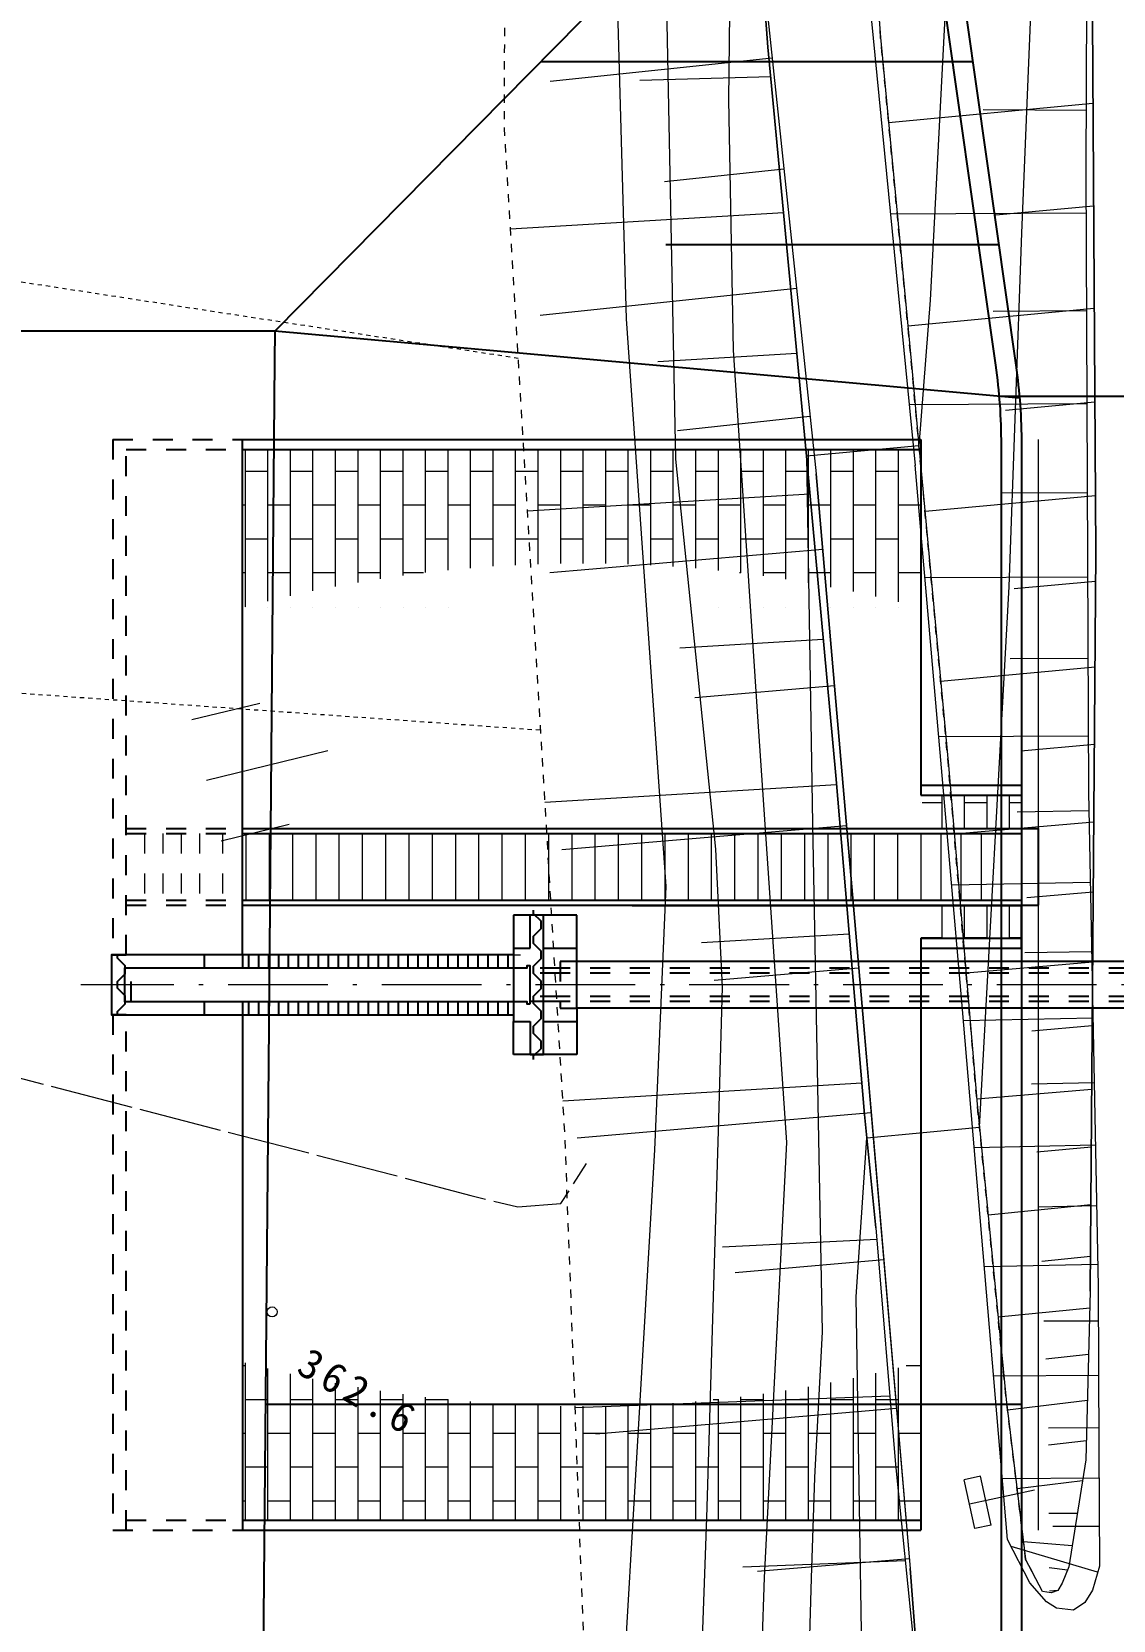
# Model space of a CAD drawing. Header units: millimetres. Extents: x -2078669 to -1085629, y -5987148 to 310365.
# Drawn here: x -1737709 to -1705179, y -5834061 to -5786292 of the extents above; entities that cross this region are included whole.
import ezdxf

# ---------------------------------------------------------------- set-up
doc = ezdxf.new("R2010")
doc.units = ezdxf.units.MM
doc.header["$LTSCALE"] = 500
for name, pattern in [('561019', [1, 0.5, -0.5]), ('56301', [0.5, 0.25, -0.25]), ('57103', [5.5, 5, -0.5]), ('SXF_一点短鎖線', [9.25, 6, -1.5, 0.25, -1.5]), ('SXF_跳び破線', [12, 6, -6])]:
    doc.linetypes.add(name, pattern=pattern)
doc.layers.get('Defpoints').update_dxf_attribs({"color": 153})
for name, color, linetype, lineweight in [('D-BGD', 7, 'Continuous', 13), ('D-BMK', 2, 'SXF_一点短鎖線', 13), ('D-BYP-STR1', 2, 'Continuous', 13), ('D-BYP-STR2', 6, 'Continuous', 25), ('D-BYP-STR3', 3, 'Continuous', 25), ('D-BYP-STR4', 6, 'Continuous', 25), ('D-BYP-STRA', 1, 'Continuous', 25), ('D-STR-TXT', 7, 'Continuous', 13), ('●予備設計_LP横断', 7, 'Continuous', 13)]:
    doc.layers.add(name, color=color, linetype=linetype, lineweight=lineweight)
doc.styles.add('MS ゴシック', font='MS Gothic.ttf')

# ---------------------------------------------------------------- blocks, each defined once
blk = doc.blocks.new('M2242')
at = {"layer": '●予備設計_LP横断', "linetype": 'Continuous', "lineweight": 15}
for p, q in [((1.501, 0.748), (1.501, -0.752)), ((1.501, 0.748), (2.001, 0.748)), ((2.001, 0.748), (2.001, -0.752)), ((0, 0), (2, 0)), ((1.501, -0.752), (2.001, -0.752))]:
    blk.add_line(p, q, dxfattribs=at)
blk = doc.blocks.new('M7312')
at = {"layer": '●予備設計_LP横断', "linetype": 'Continuous', "lineweight": 20}
blk.add_circle((0, -0.001), 0.15, dxfattribs=at)

msp = doc.modelspace()

# ---------------------------------------------------------------- hatches: boundary and pattern name
at = {"layer": 'D-BYP-STR1'}
h = msp.add_hatch(dxfattribs=at)
h.set_pattern_fill('AR-BRSTD', color=256, scale=10, angle=90)
h.set_pattern_definition([(90, (-2391765.8, -5084251.1), (-677.418, 4e-14), []), (180, (-2391765.8, -5084251.1), (-677.418, -1016), [677.418, -677.418])])
edge = h.paths.add_edge_path()
edge.add_line((-1731369, -5798852.7), (-1731369, -5803604.6))
edge.add_arc((-1721168.9, -5842167.6), 39889.2, 75.18429, 104.81571, ccw=False)
edge.add_line((-1710968.8, -5803604.6), (-1710968.8, -5798852.7))
edge.add_line((-1710968.8, -5798852.7), (-1731369, -5798852.7))
h = msp.add_hatch(dxfattribs=at)
h.set_pattern_fill('AR-BRSTD', color=256, scale=10, angle=269.99978)
h.set_pattern_definition([(269.9998, (-1769265, -5884650.26), (677.418, -0.0027), []), (359.9998, (-1769265, -5884650.3), (677.422, 1015.997), [677.418, -677.418])])
edge = h.paths.add_edge_path()
edge.add_line((-1707938.9, -5809252.7), (-1710968.8, -5809252.7))
edge.add_arc((-1713164.6, -5809752.7), 2252, -12.82787, 12.82787, ccw=False)
edge.add_line((-1710968.8, -5810252.7), (-1707938.9, -5810252.7))
edge.add_line((-1707938.9, -5810252.7), (-1707938.9, -5809252.7))
edge = h.paths.add_edge_path()
edge.add_line((-1707938.9, -5812552.7), (-1710968.8, -5812552.7))
edge.add_arc((-1711981.1, -5813052.7), 1129, -26.28666, 26.28666, ccw=False)
edge.add_line((-1710968.8, -5813552.7), (-1707938.9, -5813552.7))
edge.add_line((-1707938.9, -5813552.7), (-1707938.9, -5812552.7))
h = msp.add_hatch(dxfattribs=at)
h.set_pattern_fill('AR-BRSTD', color=256, scale=10, angle=90)
h.set_pattern_definition([(90, (-2391765.8, -5085751.1), (-677.418, 4e-14), []), (180, (-2391765.8, -5085751.1), (-677.418, -1016), [677.418, -677.418])])
edge = h.paths.add_edge_path()
edge.add_line((-1731369, -5831052.7), (-1731369, -5826300.9))
edge.add_arc((-1721168.9, -5787737.9), 39889.2, 255.18429, 284.81571)
edge.add_line((-1710968.8, -5826300.9), (-1710968.8, -5831052.7))
edge.add_line((-1710968.8, -5831052.7), (-1731369, -5831052.7))

# ---------------------------------------------------------------- linework, layer by layer
at = {"layer": 'D-BGD', "linetype": 'Continuous'}
for p, q in [((-1715439.3, -5787083.5), (-1722119.1, -5787788.4)), ((-1715480.5, -5787645.8), (-1719420.7, -5787761.9)), ((-1705790.8, -5788446), (-1711935.2, -5789026.7)), ((-1705998, -5788658), (-1709092.6, -5788644)), ((-1715086.8, -5790423.5), (-1718674.9, -5790806.3)), ((-1715094.6, -5791732.3), (-1723307.5, -5792226)), ((-1705998.4, -5791749), (-1711872.8, -5791775)), ((-1705770.4, -5791531.8), (-1708708.2, -5791809.5)), ((-1714704, -5794011.5), (-1722416.1, -5794826.6)), ((-1705750, -5794617.6), (-1711356.7, -5795147.5)), ((-1705989.8, -5794683.7), (-1708790.5, -5794700.1)), ((-1714695.1, -5795963.7), (-1718876, -5796215.1)), ((-1705973.4, -5797484.4), (-1711305.7, -5797510.6)), ((-1705731.4, -5797433.4), (-1708415, -5797683.8)), ((-1714300.8, -5797865.1), (-1718280.9, -5798287.8)), ((-1714304, -5800195.8), (-1722797.8, -5800706.4)), ((-1705712.7, -5800249.2), (-1710840.5, -5800721)), ((-1705962.8, -5800155), (-1708516.7, -5800163.3)), ((-1713919, -5801856.3), (-1722122, -5802562.2)), ((-1705958.1, -5802695.2), (-1710837.7, -5802716.3)), ((-1705708.1, -5802823.9), (-1708162.9, -5803048.6)), ((-1713901.6, -5804567), (-1718218.5, -5804826.5)), ((-1705943.2, -5805137.5), (-1708277.6, -5805145.2)), ((-1705727.6, -5805398.5), (-1710370.8, -5805825.8)), ((-1713566.1, -5805957.8), (-1717766.8, -5806322.9)), ((-1732893.6, -5806974.1), (-1730853.4, -5806479)), ((-1705935.6, -5807471.9), (-1710425.7, -5807497.6)), ((-1705745.3, -5807729.9), (-1707956, -5807926)), ((-1732451.6, -5808795.7), (-1728807.4, -5807910)), ((-1713501, -5808938.4), (-1722271.2, -5809465.5)), ((-1732009.2, -5810618.7), (-1729968.5, -5810122.6)), ((-1705763, -5810061.2), (-1709962.5, -5810418.6)), ((-1705914, -5809721.9), (-1708071.1, -5809762.3)), ((-1713205.9, -5810167.2), (-1721768.7, -5810897.1)), ((-1705868.6, -5811870.3), (-1710035.2, -5811955.2)), ((-1705779, -5812168.5), (-1707781.8, -5812338.9)), ((-1713119.4, -5813424.3), (-1717560.3, -5813691.2)), ((-1705795, -5814275.7), (-1709606.6, -5814600.1)), ((-1705833, -5813955.4), (-1707837.5, -5813991.3)), ((-1712841, -5814448.6), (-1717185.7, -5814823.3)), ((-1705797.2, -5815959.9), (-1709680.9, -5816034.4)), ((-1705809.6, -5816188.4), (-1707627.4, -5816343.1)), ((-1712737.7, -5817910.2), (-1721731.1, -5818450.8)), ((-1705824.1, -5818101), (-1709283.6, -5818395.4)), ((-1705748.8, -5817902.4), (-1707636.7, -5817936.1)), ((-1712457.7, -5818798.2), (-1721304.5, -5819560.8)), ((-1705718.8, -5819776.7), (-1709352, -5819856.7)), ((-1705837.3, -5819837), (-1707475.6, -5819986.4)), ((-1705850.5, -5821572.9), (-1708944, -5821876.4)), ((-1705681.3, -5821597.6), (-1707443.9, -5821634.1)), ((-1712293.6, -5822613.7), (-1716934.5, -5822839.4)), ((-1712083.2, -5823223.5), (-1716549.4, -5823609.1)), ((-1705644.9, -5823360.3), (-1709053.5, -5823431)), ((-1705862.3, -5823127.1), (-1707330.1, -5823270.5)), ((-1705883.4, -5824681.1), (-1708642.4, -5824951.7)), ((-1705631.8, -5825063.3), (-1707271.6, -5825066.6)), ((-1705919.1, -5826066.8), (-1707210.3, -5826207.9)), ((-1705628.6, -5826703), (-1708774.1, -5826717.4)), ((-1711903.3, -5827322.1), (-1721365.7, -5827674.6)), ((-1711697.6, -5827689.8), (-1720738.1, -5828468)), ((-1705954.8, -5827452.4), (-1708360.6, -5827746.2)), ((-1705621.4, -5828275.8), (-1707127.2, -5828286.9)), ((-1705986, -5828663.8), (-1707122.3, -5828793.5)), ((-1705615.4, -5829790.3), (-1708510.4, -5829810.2)), ((-1706101.7, -5829867.4), (-1708072.1, -5830108)), ((-1706259.1, -5830847.4), (-1707120.4, -5830848.3)), ((-1705596.7, -5831242.8), (-1706994.6, -5831246.7)), ((-1705649.9, -5832619.5), (-1708247.6, -5831841.3)), ((-1706416.5, -5831827.3), (-1707877.2, -5831704.3)), ((-1711435.2, -5832278), (-1716324.8, -5832461.6)), ((-1711311, -5832214.3), (-1715880.2, -5832598.4)), ((-1706559.4, -5832557.8), (-1707103.8, -5832481.2))]:
    msp.add_line(p, q, dxfattribs=at)
at = {"layer": 'D-BGD', "linetype": 'Continuous', "flags": 128}
for points, elevation in [([(-1736912.5, -5701229.8), (-1736888.5, -5707229.9), (-1729315.1, -5708909.5), (-1718425.8, -5710473.2), (-1716147.7, -5710816.1), (-1714752, -5711004.8), (-1713715.9, -5711429.6), (-1712987.7, -5712358), (-1712589.8, -5715201.5), (-1712295.2, -5729943.4), (-1711851.7, -5748543.7), (-1712034.8, -5768954.6), (-1713189.7, -5773225.1), (-1716577.1, -5773523.7), (-1716756.2, -5788339.3), (-1716608.8, -5795862.5), (-1715868, -5807034.9), (-1715007.5, -5819692.5), (-1715678, -5832780.3), (-1715820.4, -5836902.8)], 365000), ([(-1709760.9, -5770195.9), (-1710146.6, -5783901.9), (-1710683.8, -5794363.9), (-1711022.8, -5798740.1), (-1714409.3, -5799053.1), (-1714228.5, -5810096.1), (-1713933.1, -5825386.3), (-1714165.3, -5829767.4), (-1714267.9, -5832797.3), (-1714361, -5836250.2), (-1714367.2, -5842507.5), (-1714518.7, -5845817.3), (-1714487.4, -5852191.9), (-1714014.2, -5854996.8), (-1713448, -5856546.1), (-1712937.6, -5857405.8), (-1712512.7, -5858621.2), (-1709775.3, -5859848.7), (-1709767.9, -5867816.2)], 366000), ([(-1707667.6, -5866863.2), (-1707813.3, -5855426.1), (-1710560, -5854218.7), (-1711967.9, -5847558), (-1712636.9, -5841339.4), (-1712916.3, -5824339.8), (-1712588.7, -5819549.9), (-1709203.3, -5819232.8), (-1708305.2, -5802975.9), (-1707924.3, -5792350.3), (-1707411.7, -5779637.6), (-1707487.7, -5771540.6)], 367000), ([(-1720158.3, -5840275.6), (-1719270.2, -5825077.5), (-1718969.6, -5819913.4), (-1718624, -5811991.9), (-1719818.3, -5794926.5), (-1720132.7, -5783855.1)], 363000), ([(-1718045.5, -5848868.6), (-1717399.6, -5830985.6), (-1717051.7, -5819347.9), (-1716933.1, -5815026.1), (-1717128.5, -5810871), (-1718331, -5799149.5), (-1718643, -5783504.9)], 364000)]:
    msp.add_lwpolyline(points, dxfattribs=dict(at, elevation=elevation))
at = {"layer": 'D-BGD', "linetype": '561019', "flags": 128}
for points in [[(-1706848.2, -5833167.1), (-1707307.4, -5833199.6), (-1707814.1, -5832220.9), (-1708399.6, -5827426.3), (-1709203.3, -5819232.8), (-1709271.2, -5818542.2), (-1710137.9, -5808357.4), (-1711022.8, -5798740.1), (-1711239, -5796393.2), (-1712177.4, -5786463.6), (-1713096.2, -5774198.2), (-1713189.7, -5773225.1), (-1713582.2, -5769156.3), (-1714010, -5765170.9), (-1714084.6, -5764474), (-1715938.1, -5755975.9), (-1716360.9, -5754038.5), (-1716077.5, -5745238.1), (-1715079.1, -5714304.7), (-1715457.3, -5713196.9), (-1726872, -5713121.3), (-1742046.7, -5710827.9), (-1743518.8, -5710605.7), (-1755522.1, -5707875.8), (-1755515, -5707793.3), (-1755470, -5707287.5)], [(-1716651.2, -5864604.8), (-1717308.6, -5864586.7), (-1717721, -5864575.8), (-1719728.5, -5848020), (-1720455.2, -5843258.4), (-1720889.8, -5840414.6), (-1721327.9, -5828689.5), (-1721673.9, -5819402.8), (-1723489.9, -5789192), (-1723446.7, -5771504.7), (-1724069.5, -5764947), (-1726134.6, -5759303.1), (-1727823.4, -5755609.1), (-1730428.3, -5752642.2), (-1730085.6, -5752186.4), (-1728840.6, -5750528.2), (-1728825.6, -5750508.1)]]:
    msp.add_lwpolyline(points, dxfattribs=at)
at = {"layer": 'D-BGD', "linetype": 'Continuous', "flags": 128}
for points in [[(-1755470, -5707287.5), (-1746954.4, -5707199.5), (-1744388.6, -5707172.6), (-1736888.5, -5707229.9), (-1727584.3, -5707301.1), (-1719982.1, -5707359.4), (-1716955.4, -5707279.1), (-1710653.5, -5707111.3), (-1709997.2, -5707426.3), (-1709472.1, -5707911.5), (-1708699.5, -5709123.8), (-1707921.2, -5710677.3), (-1707396.6, -5712704.4), (-1707063.9, -5716345.6), (-1706410.7, -5730652.2), (-1706147.8, -5745360.8), (-1705974.5, -5764780.5), (-1705807.7, -5785885), (-1705701.5, -5801955.7), (-1705870.2, -5824169.6), (-1706000.8, -5829238.9), (-1706516.8, -5832452.2), (-1706714.1, -5832942), (-1706848.2, -5833167.1)], [(-1705870.2, -5824169.6), (-1705701.5, -5801955.7), (-1705807.7, -5785885), (-1705974.5, -5764780.5), (-1706147.8, -5745360.8), (-1706410.7, -5730652.2)], [(-1728825.6, -5750508.1), (-1725766.7, -5753056.5), (-1723255.6, -5756082.4), (-1720866.3, -5759593.1), (-1720855.7, -5759610.7), (-1719003.9, -5762842.5), (-1718141.7, -5765165.1), (-1717445.4, -5767497.4), (-1716979.3, -5769429.7), (-1716867.6, -5770505.5), (-1716577.1, -5773523.7), (-1716483.6, -5774488.7), (-1715565.1, -5786750.6), (-1714624.7, -5796708.9), (-1714409.3, -5799053.1), (-1713524.9, -5808657.4), (-1712657.5, -5818852.9), (-1712588.7, -5819549.9), (-1712322.6, -5822263.5), (-1711733, -5829376.6), (-1711172.9, -5834833.6)], [(-1713582.2, -5769156.3), (-1713189.7, -5773225.1), (-1713096.2, -5774198.2), (-1712177.4, -5786463.6), (-1711239, -5796393.2), (-1711022.8, -5798740.1), (-1710137.9, -5808357.4), (-1709271.2, -5818542.2), (-1709203.3, -5819232.8), (-1708399.6, -5827426.3), (-1707814.1, -5832220.9)], [(-1712322.6, -5822263.5), (-1712588.7, -5819549.9), (-1712657.5, -5818852.9), (-1713524.9, -5808657.4), (-1714409.3, -5799053.1), (-1714624.7, -5796708.9), (-1715565.1, -5786750.6), (-1716483.6, -5774488.7), (-1716577.1, -5773523.7), (-1716867.6, -5770505.5)], [(-1712322.6, -5822263.5), (-1711733, -5829376.6), (-1711172.9, -5834833.6), (-1710915, -5839345.2), (-1710752, -5841642.1), (-1710603.4, -5844126.6)], [(-1705870.2, -5824169.6), (-1706000.8, -5829238.9), (-1706516.8, -5832452.2), (-1706714.1, -5832942), (-1706848.2, -5833167.1), (-1707046.8, -5833231.7), (-1707307.4, -5833199.6), (-1707814.1, -5832220.9)]]:
    msp.add_lwpolyline(points, dxfattribs=at)
at = {"layer": 'D-BGD', "linetype": '56301', "flags": 128}
for points in [[(-1723073.8, -5796115.3), (-1754915.9, -5791229.9), (-1777559.6, -5788897.2), (-1791882.7, -5787422), (-1796195.5, -5774874.6), (-1784274, -5775134.2), (-1785182.3, -5766043.3), (-1786946.3, -5748395.6), (-1786931.5, -5739368.1), (-1796557, -5734203.2), (-1803737.3, -5731426.5), (-1808116.8, -5729732.7)], [(-1821891.1, -5810924.7), (-1816666.7, -5811537.9), (-1806772.3, -5812398.2), (-1783144.3, -5813092.6), (-1787221.4, -5801317.4), (-1743169.9, -5805817), (-1740285.2, -5806021.8), (-1722401.6, -5807288.6)]]:
    msp.add_lwpolyline(points, dxfattribs=at)
at = {"layer": 'D-BGD', "linetype": 'Continuous', "extrusion": (0.995578, 0.086824, 0.035859), "elevation": -2196935.7}
msp.add_lwpolyline([(-5661778, 446616), (-5645045.1, 446015.7), (-5628736.6, 445505.3)], dxfattribs=at)
at = {"layer": 'D-BGD', "linetype": 'Continuous', "extrusion": (0.879845, 0.091136, 0.466441), "elevation": -1863135.8}
msp.add_lwpolyline([(-5624580, 1397953.1), (-5608471.7, 1397308.7), (-5592167.8, 1396732.1)], dxfattribs=at)
at = {"layer": 'D-BGD', "linetype": '57103', "elevation": 362500, "flags": 128}
msp.add_lwpolyline([(-1836918.7, -5904858.4), (-1834042.7, -5902402.8), (-1830576.3, -5899466.7), (-1825995, -5896892.3), (-1822383.6, -5895692.4), (-1820576, -5893948.3), (-1820064.6, -5892950.3), (-1819388.3, -5891464.8), (-1818712.4, -5889470.3), (-1818442.4, -5886450.1), (-1818259.8, -5879506.4), (-1818622.6, -5877470.8), (-1819147.9, -5875856.3), (-1819770.1, -5872835.3), (-1820756.6, -5869374.3), (-1823053.4, -5865744.9), (-1825980, -5859755.7), (-1829601.2, -5855721.5), (-1833355, -5851085), (-1834910.5, -5849446.9), (-1835841.4, -5848267), (-1836445.1, -5847061.9), (-1836728.4, -5844930.1), (-1836147.8, -5843301.9), (-1835708.9, -5842325.7), (-1834507.8, -5840844.2), (-1832893.3, -5839917.6), (-1828602.3, -5837607.7), (-1825400.5, -5833857.5), (-1821725.2, -5830656.2), (-1820800.2, -5829137.1), (-1817249, -5823908.3), (-1815238.7, -5822192.9), (-1813975.4, -5821706.8), (-1812288.1, -5821909.7), (-1795669.4, -5825278.8), (-1787875.4, -5827379.3), (-1784724, -5828875.9), (-1778326.6, -5832846.2), (-1776482.8, -5833332.8), (-1775620.9, -5833356.4), (-1774850.6, -5833190.2), (-1774551.5, -5832876.5), (-1774155, -5831996), (-1774190.7, -5829750.5), (-1779555.1, -5816753.2), (-1780568.7, -5812133.6), (-1779429.4, -5810566.9), (-1778060.6, -5810015.7), (-1776291.2, -5809461.8), (-1754171.7, -5813589.2), (-1726873.8, -5820657.3), (-1724502.9, -5821292.3), (-1723089.6, -5821624.8), (-1721793.3, -5821526.8), (-1721022.7, -5820322.6)], dxfattribs=at)
at = {"layer": 'D-BGD', "linetype": 'Continuous'}
for points in [[(-1759317.5, -5707062.1, 363530), (-1722213, -5707305.5, 367630), (-1719474.2, -5707276.5, 367740), (-1709888, -5706973.5, 368380), (-1708278.9, -5709271, 368330), (-1706412, -5734497.1, 368080), (-1706045.3, -5746380.6, 368280), (-1705923.4, -5770107.5, 368470), (-1706005.1, -5790476.4, 368490), (-1705926.2, -5809161.2, 368510), (-1705634.1, -5824023.9, 368300), (-1705616.8, -5828889.8, 368380), (-1705589.8, -5832434.8, 368140), (-1705806.3, -5833152.4, 368050), (-1706034.2, -5833528.9, 368050)], [(-1711129.2, -5799330.6, 366440), (-1714232.6, -5767707.4, 364880), (-1714735.8, -5765572.7, 364910), (-1715831.1, -5762682.4, 364690), (-1717158.3, -5759774.1, 364470), (-1718878, -5756605.6, 364260), (-1720632.1, -5754259.3, 364300), (-1722669.4, -5752084.7, 364040), (-1724892.9, -5749953.1, 363810), (-1727065, -5748093.3, 363570), (-1729835.2, -5746350.9, 363720), (-1732233.2, -5745064.8, 363360), (-1734279.7, -5744049.9, 363370), (-1737398.1, -5743134, 363390), (-1744738.3, -5742098.3, 362900), (-1754977.6, -5740687.9, 362740), (-1757624.3, -5740135.4, 362750), (-1760293, -5739420.4, 362770), (-1763371.5, -5738435.1, 362800), (-1765640.1, -5737465.6, 362820), (-1768532, -5736276.2, 362840)], [(-1766804.4, -5740233.6, 362820), (-1764426.8, -5741254.3, 362800), (-1761141.3, -5742300.8, 362770), (-1758313.9, -5743060.9, 362750), (-1755489.9, -5743646.1, 362740), (-1745357.5, -5745583.3, 362900), (-1738214, -5746921.2, 363390), (-1735402.9, -5747729.7, 363370), (-1733684, -5748291, 363360), (-1731515, -5749433.9, 363720), (-1729120.2, -5751006.6, 363570), (-1727279.6, -5752479.8, 363810), (-1725052, -5754463.9, 364040), (-1723119.1, -5756739.9, 364500), (-1721667.9, -5758669.8, 364240), (-1720068.7, -5761446.1, 364190), (-1718960, -5763951.9, 364680), (-1717910, -5766620.1, 364910), (-1717402.6, -5768526.6, 364940), (-1714114.2, -5799587.2, 366440)], [(-1706045.3, -5746380.6, 368280), (-1705923.4, -5770107.5, 368470), (-1706005.1, -5790476.4, 368490), (-1705926.2, -5809161.2, 368510), (-1705634.1, -5824023.9, 368300)], [(-1725052, -5754463.9, 364040), (-1723119.1, -5756739.9, 364500), (-1721667.9, -5758669.8, 364240), (-1720068.7, -5761446.1, 364190), (-1718960, -5763951.9, 364680), (-1717910, -5766620.1, 364910), (-1717402.6, -5768526.6, 364940), (-1714114.2, -5799587.2, 366440), (-1712715.5, -5815835.6, 366950), (-1711283.2, -5832507.1, 367550), (-1710313.6, -5845267.8, 368170)], [(-1705634.1, -5824023.9, 368300), (-1705616.8, -5828889.8, 368380), (-1705589.8, -5832434.8, 368140), (-1705806.3, -5833152.4, 368050), (-1706034.2, -5833528.9, 368050), (-1706374.6, -5833760, 367970), (-1706881.8, -5833699.2, 367910), (-1707183.9, -5833502.4, 367900), (-1707688.6, -5832935.5, 367840), (-1708356.3, -5831629, 367520)], [(-1709311.1, -5851991.9, 368100), (-1708642.4, -5849504.2, 368110), (-1708639, -5849137, 368130), (-1708674.6, -5848978.2, 368130), (-1708697.8, -5848838, 368150), (-1708880.1, -5848352.5, 368160), (-1709004.8, -5848107.9, 368160), (-1709649.9, -5847183.4, 368160), (-1709984.8, -5846702.5, 368140), (-1710131.2, -5846214.7, 368140), (-1710169.1, -5846019.9, 368150), (-1710234, -5845671.2, 368170), (-1710313.6, -5845267.8, 368170), (-1711283.2, -5832507.1, 367550)]]:
    msp.add_polyline3d(points, dxfattribs=at)
at = {"layer": 'D-BMK', "linetype": 'SXF_一点短鎖線'}
msp.add_line((-1566930.9, -5814952.8, 362410.8), (-1736237.2, -5814952.7), dxfattribs=at)
at = {"layer": 'D-BYP-STR1'}
msp.add_line((-1707438.8, -5798552.7), (-1707438.8, -5831352.7), dxfattribs=at)
at = {"layer": 'D-BYP-STR1', "linetype": 'SXF_跳び破線', "ltscale": 0.2}
for p, q in [((-1734318.8, -5810402.7), (-1734318.8, -5812402.7)), ((-1733768.5, -5810402.7), (-1733768.5, -5812402.7)), ((-1733218.3, -5810402.7), (-1733218.3, -5812402.7)), ((-1732668, -5810402.7), (-1732668, -5812402.7)), ((-1731968, -5810402.7), (-1731968, -5812402.7))]:
    msp.add_line(p, q, dxfattribs=at)
at = {"layer": 'D-BYP-STR1', "ltscale": 0.2}
for p, q in [((-1731268, -5810402.7), (-1731268, -5812402.7)), ((-1730568, -5810402.7), (-1730568, -5812402.7)), ((-1729868, -5810402.7), (-1729868, -5812402.7)), ((-1729168, -5810402.7), (-1729168, -5812402.7)), ((-1728468, -5810402.7), (-1728468, -5812402.7)), ((-1727768, -5810402.7), (-1727768, -5812402.7)), ((-1727068, -5810402.7), (-1727068, -5812402.7)), ((-1726368, -5810402.7), (-1726368, -5812402.7)), ((-1725668, -5810402.7), (-1725668, -5812402.7)), ((-1724968, -5810402.7), (-1724968, -5812402.7)), ((-1724268, -5810402.7), (-1724268, -5812402.7)), ((-1723568, -5810402.7), (-1723568, -5812402.7)), ((-1722868, -5810402.7), (-1722868, -5812402.7)), ((-1722168, -5810402.7), (-1722168, -5812402.7)), ((-1721468, -5810402.7), (-1721468, -5812402.7)), ((-1720768, -5810402.7), (-1720768, -5812402.7)), ((-1720068, -5810402.7), (-1720068, -5812402.7)), ((-1719368, -5810402.7), (-1719368, -5812402.7)), ((-1718668, -5810402.7), (-1718668, -5812402.7)), ((-1717968, -5810402.7), (-1717968, -5812402.7)), ((-1717268, -5810402.7), (-1717268, -5812402.7)), ((-1716568, -5810402.7), (-1716568, -5812402.7)), ((-1715868, -5810402.7), (-1715868, -5812402.7)), ((-1715168, -5810402.7), (-1715168, -5812402.7)), ((-1714468, -5810402.7), (-1714468, -5812402.7)), ((-1713768, -5810402.7), (-1713768, -5812402.7)), ((-1713068, -5810402.7), (-1713068, -5812402.7)), ((-1712368, -5810402.7), (-1712368, -5812402.7)), ((-1711668, -5810402.7), (-1711668, -5812402.7)), ((-1710968, -5810402.7), (-1710968, -5812402.7)), ((-1710364, -5810402.7), (-1710364, -5812402.7)), ((-1709760, -5810402.7), (-1709760, -5812402.7)), ((-1709156, -5810402.7), (-1709156, -5812402.7)), ((-1708552.5, -5810402.7), (-1708552.5, -5812402.7))]:
    msp.add_line(p, q, dxfattribs=at)
at = {"layer": 'D-BYP-STR2'}
for p, q in [((-1707938.9, -5798552.7), (-1707938.9, -5831352.7)), ((-1721314.5, -5812852.7), (-1723214.5, -5812852.7)), ((-1723214.5, -5812852.7), (-1723214.5, -5813852.7)), ((-1722714.5, -5813852.7), (-1722714.5, -5812852.7)), ((-1722314.5, -5817052.7), (-1722314.5, -5812852.7)), ((-1721314.5, -5814952.7), (-1721314.5, -5812852.7)), ((-1723214.5, -5813852.7), (-1723214.5, -5816052.7)), ((-1723214.5, -5813852.7), (-1722714.5, -5813852.7)), ((-1722314.5, -5813852.7), (-1721314.5, -5813852.7)), ((-1731369, -5814052.7), (-1731369, -5814452.7)), ((-1731192, -5814052.7), (-1731192, -5814452.7)), ((-1730892, -5814052.7), (-1730892, -5814452.7)), ((-1730592, -5814052.7), (-1730592, -5814452.7)), ((-1730292, -5814052.7), (-1730292, -5814452.7)), ((-1729992, -5814052.7), (-1729992, -5814452.7)), ((-1729692, -5814052.7), (-1729692, -5814452.7)), ((-1729392, -5814052.7), (-1729392, -5814452.7)), ((-1729092, -5814052.7), (-1729092, -5814452.7)), ((-1728792, -5814052.7), (-1728792, -5814452.7)), ((-1728492, -5814052.7), (-1728492, -5814452.7)), ((-1728192, -5814052.7), (-1728192, -5814452.7)), ((-1727892, -5814052.7), (-1727892, -5814452.7)), ((-1727592, -5814052.7), (-1727592, -5814452.7)), ((-1727292, -5814052.7), (-1727292, -5814452.7)), ((-1726992, -5814052.7), (-1726992, -5814452.7)), ((-1726692, -5814052.7), (-1726692, -5814452.7)), ((-1726392, -5814052.7), (-1726392, -5814452.7)), ((-1726092, -5814052.7), (-1726092, -5814452.7)), ((-1725792, -5814052.7), (-1725792, -5814452.7)), ((-1725492, -5814052.7), (-1725492, -5814452.7)), ((-1725192, -5814052.7), (-1725192, -5814452.7)), ((-1724892, -5814052.7), (-1724892, -5814452.7)), ((-1724592, -5814052.7), (-1724592, -5814452.7)), ((-1724292, -5814052.7), (-1724292, -5814452.7)), ((-1723992, -5814052.7), (-1723992, -5814452.7)), ((-1723692, -5814052.7), (-1723692, -5814452.7)), ((-1723392, -5814052.7), (-1723392, -5814452.7)), ((-1721314.5, -5814252.7), (-1721814.5, -5814252.7)), ((-1699214.8, -5814252.7), (-1721314.5, -5814252.7)), ((-1721314.5, -5815652.7), (-1721314.5, -5814952.7)), ((-1731369, -5815452.7), (-1731369, -5815852.7)), ((-1731192, -5815452.7), (-1731192, -5815852.7)), ((-1730892, -5815452.7), (-1730892, -5815852.7)), ((-1730592, -5815452.7), (-1730592, -5815852.7)), ((-1730292, -5815452.7), (-1730292, -5815852.7)), ((-1729992, -5815452.7), (-1729992, -5815852.7)), ((-1729692, -5815452.7), (-1729692, -5815852.7)), ((-1729392, -5815452.7), (-1729392, -5815852.7)), ((-1729092, -5815452.7), (-1729092, -5815852.7)), ((-1728792, -5815452.7), (-1728792, -5815852.7)), ((-1728492, -5815452.7), (-1728492, -5815852.7)), ((-1728192, -5815452.7), (-1728192, -5815852.7)), ((-1727892, -5815452.7), (-1727892, -5815852.7)), ((-1727592, -5815452.7), (-1727592, -5815852.7)), ((-1727292, -5815452.7), (-1727292, -5815852.7)), ((-1726992, -5815452.7), (-1726992, -5815852.7)), ((-1726692, -5815452.7), (-1726692, -5815852.7)), ((-1726392, -5815452.7), (-1726392, -5815852.7)), ((-1726092, -5815452.7), (-1726092, -5815852.7)), ((-1725792, -5815452.7), (-1725792, -5815852.7)), ((-1725492, -5815452.7), (-1725492, -5815852.7)), ((-1725192, -5815452.7), (-1725192, -5815852.7)), ((-1724892, -5815452.7), (-1724892, -5815852.7)), ((-1724592, -5815452.7), (-1724592, -5815852.7)), ((-1724292, -5815452.7), (-1724292, -5815852.7)), ((-1723992, -5815452.7), (-1723992, -5815852.7)), ((-1723692, -5815452.7), (-1723692, -5815852.7)), ((-1723392, -5815452.7), (-1723392, -5815852.7)), ((-1721814.5, -5815452.7), (-1722714.5, -5815452.7)), ((-1721814.5, -5815652.7), (-1721314.5, -5815652.7)), ((-1699214.8, -5815652.7), (-1721314.5, -5815652.7)), ((-1721314.5, -5815652.7), (-1721314.5, -5817052.7)), ((-1723214.5, -5817052.7), (-1723214.5, -5816052.7)), ((-1723214.5, -5816052.7), (-1722714.5, -5816052.7)), ((-1722714.5, -5816052.7), (-1722714.5, -5817052.7)), ((-1722314.5, -5816052.7), (-1721314.5, -5816052.7)), ((-1721314.5, -5817052.7), (-1723214.5, -5817052.7)), ((-1722714.5, -5817052.7), (-1722314.5, -5817052.7))]:
    msp.add_line(p, q, dxfattribs=at)
at = {"layer": 'D-BYP-STR2', "linetype": 'SXF_跳び破線', "ltscale": 0.2}
for p, q in [((-1732514.5, -5814452.7), (-1732514.5, -5814052.7)), ((-1721814.5, -5814252.7), (-1721814.5, -5815652.7)), ((-1734714.5, -5815452.7), (-1734714.5, -5814452.7)), ((-1721814.5, -5814452.7), (-1722714.5, -5814452.7)), ((-1698714.8, -5814452.7), (-1721814.5, -5814452.7)), ((-1721814.5, -5815302.7), (-1722714.5, -5815302.7)), ((-1698714.8, -5815302.7), (-1721814.5, -5815302.7)), ((-1732514.5, -5815852.7), (-1732514.5, -5815452.7))]:
    msp.add_line(p, q, dxfattribs=at)
at = {"layer": 'D-BYP-STR2'}
msp.add_lwpolyline([(-1723214.5, -5814052.7), (-1735314.5, -5814052.7), (-1735314.5, -5815852.7), (-1723214.5, -5815852.7)], dxfattribs=at)
msp.add_lwpolyline([(-1722714.5, -5815527.7), (-1722714.5, -5814377.7), (-1722814.5, -5814377.7), (-1722814.5, -5814452.7), (-1723214.5, -5814452.7), (-1734914.5, -5814452.7), (-1734914.5, -5815452.7), (-1723214.5, -5815452.7), (-1722814.5, -5815452.7), (-1722814.5, -5815527.7)], close=True, dxfattribs=at)
at = {"layer": 'D-BYP-STR2', "linetype": 'SXF_跳び破線', "ltscale": 0.2}
for points in [[(-1694114.5, -5814602.7), (-1698714.8, -5814602.7), (-1721814.5, -5814602.7), (-1722714.5, -5814602.7)], [(-1694114.5, -5815452.7), (-1698714.8, -5815452.7), (-1721814.5, -5815452.7)]]:
    msp.add_lwpolyline(points, dxfattribs=at)
at = {"layer": 'D-BYP-STR3', "linetype": 'SXF_跳び破線', "ltscale": 0.2}
for p, q in [((-1735269, -5798552.7), (-1731372.5, -5798552.7)), ((-1734869, -5798852.7), (-1731372.5, -5798852.7)), ((-1734869, -5810252.7), (-1731369, -5810252.7)), ((-1734869, -5810402.7), (-1731369, -5810402.7)), ((-1734869, -5812402.7), (-1731369, -5812402.7)), ((-1734869, -5812552.7), (-1731369, -5812552.7)), ((-1734869, -5831052.7), (-1731372.5, -5831052.7)), ((-1735269, -5831352.7), (-1731372.5, -5831352.7))]:
    msp.add_line(p, q, dxfattribs=at)
at = {"layer": 'D-BYP-STR3', "ltscale": 0.2}
for p, q in [((-1731372.5, -5798552.7), (-1710968.1, -5798552.7)), ((-1731369, -5814052.7), (-1731369, -5798552.7)), ((-1710968.1, -5798552.7), (-1710968.1, -5809252.7)), ((-1731372.5, -5798852.7), (-1710968.1, -5798852.7)), ((-1710968.1, -5808952.7), (-1707938.9, -5808952.7)), ((-1707938.9, -5808952.7), (-1707938.9, -5810252.7)), ((-1710968.1, -5809252.7), (-1707938.9, -5809252.7)), ((-1731369, -5810252.7), (-1707438.8, -5810252.7)), ((-1731369, -5810402.7), (-1707938.9, -5810402.7)), ((-1707938.9, -5810252.7), (-1707938.9, -5812552.7)), ((-1707938.9, -5810252.7), (-1707938.9, -5812552.7)), ((-1707438.8, -5810252.7), (-1707438.8, -5812552.7)), ((-1731369, -5812402.7), (-1707938.9, -5812402.7)), ((-1731369, -5812552.7), (-1707438.8, -5812552.7)), ((-1707938.9, -5813852.7), (-1707938.9, -5812552.7)), ((-1710968.1, -5813552.7), (-1710968.1, -5831352.7)), ((-1710968.1, -5813552.7), (-1707938.9, -5813552.7)), ((-1710968.1, -5813852.7), (-1707938.9, -5813852.7)), ((-1731369, -5815852.7), (-1731369, -5831352.7)), ((-1731372.5, -5831052.7), (-1710968.1, -5831052.7)), ((-1731372.5, -5831352.7), (-1710968.1, -5831352.7))]:
    msp.add_line(p, q, dxfattribs=at)
at = {"layer": 'D-BYP-STR3', "linetype": 'SXF_跳び破線', "ltscale": 0.2}
for points in [[(-1735269, -5798552.7), (-1735269, -5814052.7), (-1734869, -5814052.7), (-1734869, -5798552.7)], [(-1734869, -5831352.7), (-1734869, -5815852.7), (-1735269, -5815852.7), (-1735269, -5831352.7)]]:
    msp.add_lwpolyline(points, dxfattribs=at)
at = {"layer": 'D-BYP-STR4', "ltscale": 0.2}
for points in [[(-1722629.5, -5812702.7), (-1722629.5, -5812802.7), (-1722399.5, -5813032.7), (-1722399.5, -5813272.7), (-1722629.5, -5813502.7), (-1722629.5, -5813602.7), (-1722629.5, -5813702.7), (-1722399.5, -5813932.7), (-1722399.5, -5814172.7), (-1722629.5, -5814402.7), (-1722629.5, -5814502.7), (-1722629.5, -5814602.7), (-1722399.5, -5814832.7), (-1722399.5, -5814952.7), (-1722399.5, -5815072.7), (-1722629.5, -5815302.7), (-1722629.5, -5815402.7), (-1722629.5, -5815502.7), (-1722399.5, -5815732.7), (-1722399.5, -5815972.7), (-1722629.5, -5816202.7), (-1722629.5, -5816302.7), (-1722629.5, -5816402.7), (-1722399.5, -5816632.7), (-1722399.5, -5816872.7), (-1722629.5, -5817102.7), (-1722629.5, -5817202.7)], [(-1735129.5, -5815852.7), (-1735129.5, -5815752.7), (-1734899.5, -5815522.7), (-1734899.5, -5815282.7), (-1735129.5, -5815052.7), (-1735129.5, -5814952.7), (-1735129.5, -5814852.7), (-1734899.5, -5814622.7), (-1734899.5, -5814382.7), (-1735129.5, -5814152.7), (-1735129.5, -5814052.7)]]:
    msp.add_lwpolyline(points, dxfattribs=at)
at = {"layer": 'D-BYP-STRA'}
for p, q in [((-1711537.8, -5776186.7), (-1730396.1, -5795296.7)), ((-1722392.9, -5787186.7), (-1709408.3, -5787186.7)), ((-1718634.6, -5792686.7), (-1708625.4, -5792686.7)), ((-1707996.7, -5797312.3), (-1730396.1, -5795296.7)), ((-1701552.5, -5797262.3), (-1708552.5, -5797262.3)), ((-1719649.1, -5812564.7), (-1707938.9, -5812564.7)), ((-1730682.7, -5827564.7), (-1707938.9, -5827564.7))]:
    msp.add_line(p, q, dxfattribs=at)
at = {"layer": 'D-BYP-STRA', "ltscale": 1500, "flags": 128}
msp.add_lwpolyline([(-1705519.2, -5747030.5), (-1710844.6, -5767926.8, 0.0263436), (-1710938.8, -5769714.4), (-1710938.8, -5775230.7, 0.0353635), (-1710769.2, -5777626.5), (-1708108.5, -5796318.3, -0.0353635), (-1707938.9, -5798714), (-1707938.9, -5982662.5)], format="xyb", dxfattribs=at)
at = {"layer": 'D-BYP-STRA', "flags": 128}
msp.add_lwpolyline([(-1730396.1, -5795296.7), (-1737359.5, -5795296.7, -0.0787115), (-1774171, -5789465.7), (-1793402.3, -5783216.2)], format="xyb", dxfattribs=at)
at = {"layer": 'D-BYP-STRA', "linetype": 'Continuous', "flags": 128}
msp.add_lwpolyline([(-1730396.1, -5795296.7), (-1730404, -5796186.7)], dxfattribs=at)
at = {"layer": 'D-BYP-STRA', "flags": 128}
msp.add_lwpolyline([(-1730404, -5796186.7), (-1730581.5, -5816186.7), (-1730759.5, -5836186.7), (-1730806.5, -5840939.7)], dxfattribs=at)
at = {"layer": 'D-STR-TXT'}
msp.add_line((-1734612.5, -5814052.7), (-1723012.5, -5814052.7), dxfattribs=at)
at = {"layer": 'Defpoints', "flags": 128}
msp.add_lwpolyline([(-1710539, -5783554.6), (-1708722.1, -5796318.3, -0.0353635), (-1708552.5, -5798714), (-1708552.5, -5852391.9)], format="xyb", dxfattribs=at)

# ---------------------------------------------------------------- block references
at = {"layer": 'D-BGD', "linetype": 'Continuous', "lineweight": 20, "xscale": 1000, "yscale": 1000, "zscale": 1000, "rotation": 330.1091246385173}
msp.add_blockref('M7312', (-1730478.5, -5824787.3, 362556), dxfattribs=at)
at = {"layer": 'D-BGD', "linetype": 'Continuous', "lineweight": 15, "xscale": 999.9999999999995, "yscale": 999.9999999999995, "zscale": 999.9999999999995, "rotation": 192.2651788098737}
msp.add_blockref('M2242', (-1707546.3, -5830147.6), dxfattribs=at)

# ---------------------------------------------------------------- texts
at = {"layer": 'D-BGD', "linetype": 'Continuous', "insert": (-1729799, -5826615.1, 362556), "char_height": 900, "attachment_point": 7, "rotation": 330.10912, "line_spacing_factor": 0.722892, "style": 'MS ゴシック'}
msp.add_mtext('\\T1.287;362.6', dxfattribs=at)

doc.saveas('drawing.dxf')
